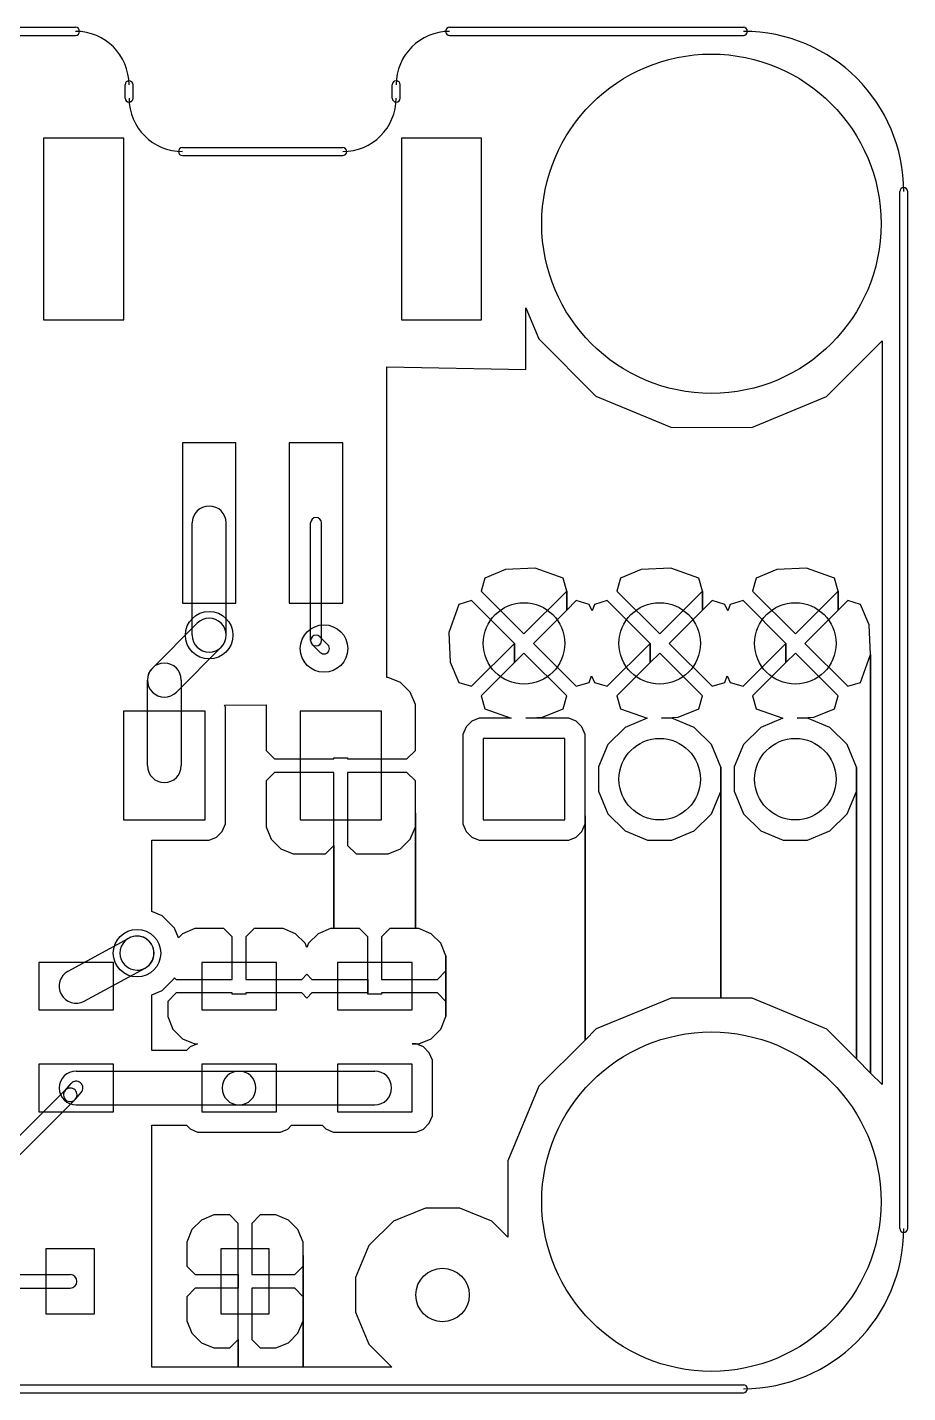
# Model space of a CAD drawing. Header units: millimetres. Extents: x 50 to 240, y -107 to -8.
# Drawn here: x 82.83 to 99.31, y -33.65 to -8.1 of the extents above; entities that cross this region are included whole.
import ezdxf

# ---------------------------------------------------------------- set-up
doc = ezdxf.new("R2010")
doc.units = ezdxf.units.MM
doc.layers.get('0').update_dxf_attribs({"lineweight": 25, "true_color": 0xffffff})
doc.layers.add('BLACK', color=27, linetype='Continuous', true_color=0x333333)

# ---------------------------------------------------------------- blocks, each defined once
blk = doc.blocks.new('PWR-BLK-02-F_Cu')
at = {"layer": 'BLACK'}
for p, q in [((98, -69.925), (128.5, -69.925)), ((135.5, -69.925), (141, -69.925)), ((98, -70.075), (128.5, -70.075)), ((135.5, -70.075), (141, -70.075)), ((129.425, -71.25), (129.425, -71)), ((129.575, -71.25), (129.575, -71)), ((134.425, -71.25), (134.425, -71)), ((134.575, -71.25), (134.575, -71)), ((127.9, -72), (127.9, -75.4)), ((129.4, -72), (127.9, -72)), ((129.4, -75.4), (129.4, -72)), ((134.6, -72), (134.6, -75.4)), ((136.1, -72), (134.6, -72)), ((136.1, -75.4), (136.1, -72)), ((130.5, -72.175), (133.5, -72.175)), ((130.5, -72.325), (133.5, -72.325)), ((143.925, -92.4), (143.925, -73)), ((144.075, -92.4), (144.075, -73)), ((136.927, -76.3295), (136.927, -75.1717)), ((136.927, -75.1717), (137.168, -75.7554)), ((136.927, -76.3295), (136.927, -75.1717)), ((136.927, -75.1717), (137.168, -75.7554)), ((127.9, -75.4), (129.4, -75.4)), ((134.6, -75.4), (136.1, -75.4)), ((137.168, -75.7554), (138.239, -76.8281)), ((137.168, -75.7554), (138.239, -76.8281)), ((142.555, -76.8318), (143.595, -75.7942)), ((142.555, -76.8318), (143.595, -75.7942)), ((143.595, -75.7942), (143.595, -89.7075)), ((143.595, -75.7942), (143.595, -89.7075)), ((134.327, -82.0889), (134.327, -76.2795)), ((134.327, -76.2795), (136.927, -76.3295)), ((134.327, -82.0889), (134.327, -76.2795)), ((134.327, -76.2795), (136.927, -76.3295)), ((138.239, -76.8281), (139.639, -77.4093)), ((138.239, -76.8281), (139.639, -77.4093)), ((141.155, -77.4107), (142.555, -76.8318)), ((141.155, -77.4107), (142.555, -76.8318)), ((139.639, -77.4093), (141.155, -77.4107)), ((139.639, -77.4093), (141.155, -77.4107)), ((130.5, -77.7), (130.5, -80.7)), ((131.5, -77.7), (130.5, -77.7)), ((131.5, -80.7), (131.5, -77.7)), ((132.5, -77.7), (132.5, -80.7)), ((133.5, -77.7), (132.5, -77.7)), ((133.5, -80.7), (133.5, -77.7)), ((130.683, -81.3), (130.683, -79.2)), ((131.318, -81.3), (131.318, -79.2)), ((132.898, -81.4), (132.898, -79.2)), ((133.102, -81.4), (133.102, -79.2)), ((136.545, -80.0726), (136.161, -80.2316)), ((136.545, -80.0726), (136.161, -80.2316)), ((137.1, -80.0449), (136.545, -80.0726)), ((137.1, -80.0449), (136.545, -80.0726)), ((137.623, -80.2316), (137.1, -80.0449)), ((137.623, -80.2316), (137.1, -80.0449)), ((139.085, -80.0726), (138.701, -80.2316)), ((139.085, -80.0726), (138.701, -80.2316)), ((139.64, -80.0449), (139.085, -80.0726)), ((139.64, -80.0449), (139.085, -80.0726)), ((140.163, -80.2316), (139.64, -80.0449)), ((140.163, -80.2316), (139.64, -80.0449)), ((141.625, -80.0726), (141.241, -80.2316)), ((141.625, -80.0726), (141.241, -80.2316)), ((142.18, -80.0449), (141.625, -80.0726)), ((142.18, -80.0449), (141.625, -80.0726)), ((142.703, -80.2316), (142.18, -80.0449)), ((142.703, -80.2316), (142.18, -80.0449)), ((136.161, -80.2316), (136.091, -80.4738)), ((136.161, -80.2316), (136.091, -80.4738)), ((136.091, -80.4738), (136.892, -81.2744)), ((136.091, -80.4738), (136.892, -81.2744)), ((136.892, -81.2744), (137.693, -80.4738)), ((136.892, -81.2744), (137.693, -80.4738)), ((137.693, -80.4738), (137.623, -80.2316)), ((137.693, -80.4738), (137.623, -80.2316)), ((137.693, -80.833), (137.693, -80.4738)), ((137.693, -80.4738), (137.693, -80.833)), ((137.693, -80.833), (137.693, -80.4738)), ((137.693, -80.4738), (137.693, -80.833)), ((138.701, -80.2316), (138.631, -80.4738)), ((138.701, -80.2316), (138.631, -80.4738)), ((138.631, -80.4738), (139.432, -81.2744)), ((138.631, -80.4738), (139.432, -81.2744)), ((139.432, -81.2744), (140.233, -80.4738)), ((139.432, -81.2744), (140.233, -80.4738)), ((140.233, -80.4738), (140.163, -80.2316)), ((140.233, -80.4738), (140.163, -80.2316)), ((140.233, -80.833), (140.233, -80.4738)), ((140.233, -80.4738), (140.233, -80.833)), ((140.233, -80.833), (140.233, -80.4738)), ((140.233, -80.4738), (140.233, -80.833)), ((141.241, -80.2316), (141.171, -80.4738)), ((141.241, -80.2316), (141.171, -80.4738)), ((141.171, -80.4738), (141.972, -81.2744)), ((141.171, -80.4738), (141.972, -81.2744)), ((141.972, -81.2744), (142.773, -80.4738)), ((141.972, -81.2744), (142.773, -80.4738)), ((142.773, -80.4738), (142.703, -80.2316)), ((142.773, -80.4738), (142.703, -80.2316)), ((142.773, -80.833), (142.773, -80.4738)), ((142.773, -80.4738), (142.773, -80.833)), ((142.773, -80.833), (142.773, -80.4738)), ((142.773, -80.4738), (142.773, -80.833)), ((130.5, -80.7), (131.5, -80.7)), ((132.5, -80.7), (133.5, -80.7)), ((135.67, -80.7229), (135.483, -81.2463)), ((135.67, -80.7229), (135.483, -81.2463)), ((135.912, -80.6534), (135.67, -80.7229)), ((135.912, -80.6534), (135.67, -80.7229)), ((136.712, -81.454), (135.912, -80.6534)), ((136.712, -81.454), (135.912, -80.6534)), ((137.872, -80.6534), (137.693, -80.833)), ((137.872, -80.6534), (137.693, -80.833)), ((138.114, -80.7229), (137.872, -80.6534)), ((138.114, -80.7229), (137.872, -80.6534)), ((138.166, -80.8463), (138.114, -80.7229)), ((138.166, -80.8463), (138.114, -80.7229)), ((138.21, -80.7229), (138.166, -80.8463)), ((138.21, -80.7229), (138.166, -80.8463)), ((138.452, -80.6534), (138.21, -80.7229)), ((138.452, -80.6534), (138.21, -80.7229)), ((139.252, -81.454), (138.452, -80.6534)), ((139.252, -81.454), (138.452, -80.6534)), ((140.412, -80.6534), (140.233, -80.833)), ((140.412, -80.6534), (140.233, -80.833)), ((140.654, -80.7229), (140.412, -80.6534)), ((140.654, -80.7229), (140.412, -80.6534)), ((140.706, -80.8463), (140.654, -80.7229)), ((140.706, -80.8463), (140.654, -80.7229)), ((140.75, -80.7229), (140.706, -80.8463)), ((140.75, -80.7229), (140.706, -80.8463)), ((140.992, -80.6534), (140.75, -80.7229)), ((140.992, -80.6534), (140.75, -80.7229)), ((141.792, -81.454), (140.992, -80.6534)), ((141.792, -81.454), (140.992, -80.6534)), ((142.952, -80.6534), (142.773, -80.833)), ((142.952, -80.6534), (142.773, -80.833)), ((143.194, -80.7229), (142.952, -80.6534)), ((143.194, -80.7229), (142.952, -80.6534)), ((143.353, -81.1066), (143.194, -80.7229)), ((143.353, -81.1066), (143.194, -80.7229)), ((137.693, -80.833), (137.072, -81.454)), ((137.693, -80.833), (137.072, -81.454)), ((140.233, -80.833), (139.612, -81.454)), ((140.233, -80.833), (139.612, -81.454)), ((142.773, -80.833), (142.152, -81.454)), ((142.773, -80.833), (142.152, -81.454)), ((129.936, -81.9145), (130.775, -81.0755)), ((135.483, -81.2463), (135.511, -81.8014)), ((135.483, -81.2463), (135.511, -81.8014)), ((143.381, -81.6617), (143.353, -81.1066)), ((143.381, -81.6617), (143.353, -81.1066)), ((133.078, -81.6218), (132.928, -81.4718)), ((133.222, -81.4782), (133.072, -81.3282)), ((135.912, -82.2546), (136.712, -81.454)), ((135.912, -82.2546), (136.712, -81.454)), ((136.712, -81.8132), (136.712, -81.454)), ((136.712, -81.454), (136.712, -81.8132)), ((136.712, -81.8132), (136.712, -81.454)), ((136.712, -81.454), (136.712, -81.8132)), ((137.072, -81.454), (137.872, -82.2546)), ((137.072, -81.454), (137.872, -82.2546)), ((138.452, -82.2546), (139.252, -81.454)), ((138.452, -82.2546), (139.252, -81.454)), ((139.252, -81.8132), (139.252, -81.454)), ((139.252, -81.454), (139.252, -81.8132)), ((139.252, -81.8132), (139.252, -81.454)), ((139.252, -81.454), (139.252, -81.8132)), ((139.612, -81.454), (140.412, -82.2546)), ((139.612, -81.454), (140.412, -82.2546)), ((140.992, -82.2546), (141.792, -81.454)), ((140.992, -82.2546), (141.792, -81.454)), ((141.792, -81.8132), (141.792, -81.454)), ((141.792, -81.454), (141.792, -81.8132)), ((141.792, -81.8132), (141.792, -81.454)), ((141.792, -81.454), (141.792, -81.8132)), ((142.152, -81.454), (142.952, -82.2546)), ((142.152, -81.454), (142.952, -82.2546)), ((130.386, -82.3635), (131.225, -81.5245)), ((136.892, -81.6336), (136.712, -81.8132)), ((136.892, -81.6336), (136.712, -81.8132)), ((137.693, -82.4342), (136.892, -81.6336)), ((137.693, -82.4342), (136.892, -81.6336)), ((139.432, -81.6336), (139.252, -81.8132)), ((139.432, -81.6336), (139.252, -81.8132)), ((140.233, -82.4342), (139.432, -81.6336)), ((140.233, -82.4342), (139.432, -81.6336)), ((141.972, -81.6336), (141.792, -81.8132)), ((141.972, -81.6336), (141.792, -81.8132)), ((142.773, -82.4342), (141.972, -81.6336)), ((142.773, -82.4342), (141.972, -81.6336)), ((143.194, -82.1851), (143.381, -81.6617)), ((143.194, -82.1851), (143.381, -81.6617)), ((143.381, -89.4935), (143.381, -81.6617)), ((143.381, -81.6617), (143.381, -89.4935)), ((143.381, -89.4935), (143.381, -81.6617)), ((143.381, -81.6617), (143.381, -89.4935)), ((135.511, -81.8014), (135.67, -82.1851)), ((135.511, -81.8014), (135.67, -82.1851)), ((136.712, -81.8132), (136.091, -82.4342)), ((136.712, -81.8132), (136.091, -82.4342)), ((139.252, -81.8132), (138.631, -82.4342)), ((139.252, -81.8132), (138.631, -82.4342)), ((141.792, -81.8132), (141.171, -82.4342)), ((141.792, -81.8132), (141.171, -82.4342)), ((129.844, -83.74), (129.844, -82.139)), ((130.479, -83.74), (130.479, -82.139)), ((134.351, -82.0889), (134.327, -82.0889)), ((134.351, -82.0889), (134.327, -82.0889)), ((134.584, -82.1854), (134.351, -82.0889)), ((134.584, -82.1854), (134.351, -82.0889)), ((134.763, -82.3638), (134.584, -82.1854)), ((134.763, -82.3638), (134.584, -82.1854)), ((135.67, -82.1851), (135.912, -82.2546)), ((135.67, -82.1851), (135.912, -82.2546)), ((137.872, -82.2546), (138.114, -82.1851)), ((137.872, -82.2546), (138.114, -82.1851)), ((138.114, -82.1851), (138.158, -82.0617)), ((138.114, -82.1851), (138.158, -82.0617)), ((138.158, -82.0617), (138.21, -82.1851)), ((138.158, -82.0617), (138.21, -82.1851)), ((138.21, -82.1851), (138.452, -82.2546)), ((138.21, -82.1851), (138.452, -82.2546)), ((140.412, -82.2546), (140.654, -82.1851)), ((140.412, -82.2546), (140.654, -82.1851)), ((140.654, -82.1851), (140.698, -82.0617)), ((140.654, -82.1851), (140.698, -82.0617)), ((140.698, -82.0617), (140.75, -82.1851)), ((140.698, -82.0617), (140.75, -82.1851)), ((140.75, -82.1851), (140.992, -82.2546)), ((140.75, -82.1851), (140.992, -82.2546)), ((142.952, -82.2546), (143.194, -82.1851)), ((142.952, -82.2546), (143.194, -82.1851)), ((134.86, -82.5971), (134.763, -82.3638)), ((134.86, -82.5971), (134.763, -82.3638)), ((136.091, -82.4342), (136.161, -82.6764)), ((136.091, -82.4342), (136.161, -82.6764)), ((137.623, -82.6764), (137.693, -82.4342)), ((137.623, -82.6764), (137.693, -82.4342)), ((138.631, -82.4342), (138.701, -82.6764)), ((138.631, -82.4342), (138.701, -82.6764)), ((140.163, -82.6764), (140.233, -82.4342)), ((140.163, -82.6764), (140.233, -82.4342)), ((141.171, -82.4342), (141.241, -82.6764)), ((141.171, -82.4342), (141.241, -82.6764)), ((142.703, -82.6764), (142.773, -82.4342)), ((142.703, -82.6764), (142.773, -82.4342)), ((130.923, -82.724), (129.399, -82.724)), ((129.399, -82.724), (129.399, -84.756)), ((130.923, -84.756), (130.923, -82.724)), ((131.288, -82.6101), (132.066, -82.6013)), ((131.288, -82.6101), (132.066, -82.6013)), ((131.304, -82.6485), (131.288, -82.6101)), ((131.304, -82.6485), (131.288, -82.6101)), ((131.304, -84.6805), (131.304, -82.6485)), ((131.304, -84.6805), (131.304, -82.6485)), ((132.066, -82.6013), (132.066, -82.8498)), ((132.066, -82.6013), (132.066, -82.8498)), ((134.225, -82.724), (132.701, -82.724)), ((132.701, -82.724), (132.701, -84.756)), ((134.225, -84.756), (134.225, -82.724)), ((134.86, -82.8498), (134.86, -82.5971)), ((134.86, -82.8498), (134.86, -82.5971)), ((136.161, -82.6764), (136.65, -82.8509)), ((136.161, -82.6764), (136.65, -82.8509)), ((137.239, -82.8354), (137.623, -82.6764)), ((137.239, -82.8354), (137.623, -82.6764)), ((138.701, -82.6764), (139.198, -82.8539)), ((138.701, -82.6764), (139.198, -82.8539)), ((139.779, -82.8354), (140.163, -82.6764)), ((139.779, -82.8354), (140.163, -82.6764)), ((141.241, -82.6764), (141.738, -82.8539)), ((141.241, -82.6764), (141.738, -82.8539)), ((142.319, -82.8354), (142.703, -82.6764)), ((142.319, -82.8354), (142.703, -82.6764)), ((132.066, -82.8498), (132.066, -83.4543)), ((132.066, -82.8498), (132.066, -83.4543)), ((134.86, -83.4543), (134.86, -82.8498)), ((134.86, -83.4543), (134.86, -82.8498)), ((135.807, -83.0159), (135.749, -83.1559)), ((135.807, -83.0159), (135.749, -83.1559)), ((135.914, -82.9088), (135.807, -83.0159)), ((135.914, -82.9088), (135.807, -83.0159)), ((136.055, -82.8509), (135.914, -82.9088)), ((136.055, -82.8509), (135.914, -82.9088)), ((136.65, -82.8509), (136.055, -82.8509)), ((136.65, -82.8509), (136.055, -82.8509)), ((136.928, -82.8509), (137.239, -82.8354)), ((136.928, -82.8509), (137.239, -82.8354)), ((137.579, -82.8509), (136.928, -82.8509)), ((137.579, -82.8509), (136.928, -82.8509)), ((137.73, -82.8511), (137.579, -82.8509)), ((137.73, -82.8511), (137.579, -82.8509)), ((137.87, -82.9092), (137.73, -82.8511)), ((137.87, -82.9092), (137.73, -82.8511)), ((137.977, -83.0165), (137.87, -82.9092)), ((137.977, -83.0165), (137.87, -82.9092)), ((138.035, -83.1565), (137.977, -83.0165)), ((138.035, -83.1565), (137.977, -83.0165)), ((138.785, -83.0244), (138.464, -83.3457)), ((138.785, -83.0244), (138.464, -83.3457)), ((139.198, -82.8539), (138.785, -83.0244)), ((139.198, -82.8539), (138.785, -83.0244)), ((139.466, -82.851), (139.779, -82.8354)), ((139.466, -82.851), (139.779, -82.8354)), ((139.66, -82.8512), (139.466, -82.851)), ((139.66, -82.8512), (139.466, -82.851)), ((140.08, -83.0256), (139.66, -82.8512)), ((140.08, -83.0256), (139.66, -82.8512)), ((140.402, -83.3474), (140.08, -83.0256)), ((140.402, -83.3474), (140.08, -83.0256)), ((141.325, -83.0244), (141.004, -83.3457)), ((141.325, -83.0244), (141.004, -83.3457)), ((141.738, -82.8539), (141.325, -83.0244)), ((141.738, -82.8539), (141.325, -83.0244)), ((142.006, -82.851), (142.319, -82.8354)), ((142.006, -82.851), (142.319, -82.8354)), ((142.2, -82.8512), (142.006, -82.851)), ((142.2, -82.8512), (142.006, -82.851)), ((142.62, -83.0256), (142.2, -82.8512)), ((142.62, -83.0256), (142.2, -82.8512)), ((142.942, -83.3474), (142.62, -83.0256)), ((142.942, -83.3474), (142.62, -83.0256)), ((135.749, -83.1559), (135.749, -83.3075)), ((135.749, -83.1559), (135.749, -83.3075)), ((136.13, -83.232), (136.13, -84.756)), ((137.654, -83.232), (136.13, -83.232)), ((137.654, -84.756), (137.654, -83.232)), ((138.035, -84.6805), (138.035, -83.1565)), ((138.035, -84.6805), (138.035, -83.1565)), ((132.066, -83.4543), (132.225, -83.613)), ((132.066, -83.4543), (132.225, -83.613)), ((134.701, -83.613), (134.86, -83.4543)), ((134.701, -83.613), (134.86, -83.4543)), ((135.749, -83.3075), (135.749, -84.8315)), ((135.749, -83.3075), (135.749, -84.8315)), ((138.464, -83.3457), (138.289, -83.7656)), ((138.464, -83.3457), (138.289, -83.7656)), ((140.575, -83.7676), (140.402, -83.3474)), ((140.575, -83.7676), (140.402, -83.3474)), ((141.004, -83.3457), (140.829, -83.7656)), ((141.004, -83.3457), (140.829, -83.7656)), ((143.115, -83.7676), (142.942, -83.3474)), ((143.115, -83.7676), (142.942, -83.3474)), ((132.225, -83.613), (133.336, -83.613)), ((132.225, -83.613), (133.336, -83.613)), ((133.336, -83.613), (133.336, -83.593)), ((133.336, -83.593), (133.59, -83.593)), ((133.336, -83.613), (133.336, -83.593)), ((133.336, -83.593), (133.59, -83.593)), ((133.59, -83.593), (133.59, -83.613)), ((133.59, -83.593), (133.59, -83.613)), ((133.59, -83.613), (134.701, -83.613)), ((133.59, -83.613), (134.701, -83.613)), ((138.289, -83.7656), (138.289, -84.2204)), ((138.289, -83.7656), (138.289, -84.2204)), ((140.575, -88.0902), (140.575, -83.7676)), ((140.575, -84.2224), (140.575, -83.7676)), ((140.575, -83.7676), (140.575, -88.0902)), ((140.575, -88.0902), (140.575, -83.7676)), ((140.575, -84.2224), (140.575, -83.7676)), ((140.575, -83.7676), (140.575, -88.0902)), ((140.829, -83.7656), (140.829, -84.2204)), ((140.829, -83.7656), (140.829, -84.2204)), ((143.115, -89.2271), (143.115, -83.7676)), ((143.115, -84.2224), (143.115, -83.7676)), ((143.115, -83.7676), (143.115, -89.2271)), ((143.115, -89.2271), (143.115, -83.7676)), ((143.115, -84.2224), (143.115, -83.7676)), ((143.115, -83.7676), (143.115, -89.2271)), ((132.225, -83.867), (132.066, -84.0258)), ((132.225, -83.867), (132.066, -84.0258)), ((132.066, -84.0258), (132.066, -84.6302)), ((132.066, -84.0258), (132.066, -84.6302)), ((133.336, -83.867), (132.225, -83.867)), ((133.336, -83.867), (132.225, -83.867)), ((133.336, -85.2323), (133.336, -83.867)), ((133.336, -85.2323), (133.336, -83.867)), ((134.701, -83.867), (133.59, -83.867)), ((133.59, -83.867), (133.59, -85.2323)), ((134.701, -83.867), (133.59, -83.867)), ((133.59, -83.867), (133.59, -85.2323)), ((134.86, -84.0258), (134.701, -83.867)), ((134.86, -84.0258), (134.701, -83.867)), ((134.86, -84.6302), (134.86, -84.0258)), ((134.86, -84.6302), (134.86, -84.0258)), ((138.289, -84.2204), (138.462, -84.6406)), ((138.289, -84.2204), (138.462, -84.6406)), ((140.4, -84.6423), (140.575, -84.2224)), ((140.4, -84.6423), (140.575, -84.2224)), ((140.829, -84.2204), (141.002, -84.6406)), ((140.829, -84.2204), (141.002, -84.6406)), ((142.94, -84.6423), (143.115, -84.2224)), ((142.94, -84.6423), (143.115, -84.2224)), ((129.399, -84.756), (130.923, -84.756)), ((131.304, -84.8321), (131.304, -84.6805)), ((131.304, -84.8321), (131.304, -84.6805)), ((132.066, -84.6302), (132.066, -84.8829)), ((132.066, -84.6302), (132.066, -84.8829)), ((132.701, -84.756), (134.225, -84.756)), ((134.86, -86.7881), (134.86, -84.6302)), ((134.86, -84.8829), (134.86, -84.6302)), ((134.86, -84.6302), (134.86, -86.7881)), ((134.86, -86.7881), (134.86, -84.6302)), ((134.86, -84.8829), (134.86, -84.6302)), ((134.86, -84.6302), (134.86, -86.7881)), ((136.13, -84.756), (137.654, -84.756)), ((138.035, -88.8774), (138.035, -84.6805)), ((138.035, -84.8321), (138.035, -84.6805)), ((138.035, -84.6805), (138.035, -88.8774)), ((138.035, -88.8774), (138.035, -84.6805)), ((138.035, -84.8321), (138.035, -84.6805)), ((138.035, -84.6805), (138.035, -88.8774)), ((138.462, -84.6406), (138.784, -84.9624)), ((138.462, -84.6406), (138.784, -84.9624)), ((140.079, -84.9636), (140.4, -84.6423)), ((140.079, -84.9636), (140.4, -84.6423)), ((141.002, -84.6406), (141.324, -84.9624)), ((141.002, -84.6406), (141.324, -84.9624)), ((142.619, -84.9636), (142.94, -84.6423)), ((142.619, -84.9636), (142.94, -84.6423)), ((130.998, -85.1371), (131.139, -85.0792)), ((130.998, -85.1371), (131.139, -85.0792)), ((131.139, -85.0792), (131.246, -84.9721)), ((131.139, -85.0792), (131.246, -84.9721)), ((131.246, -84.9721), (131.304, -84.8321)), ((131.246, -84.9721), (131.304, -84.8321)), ((132.066, -84.8829), (132.163, -85.1162)), ((132.066, -84.8829), (132.163, -85.1162)), ((134.763, -85.1162), (134.86, -84.8829)), ((134.763, -85.1162), (134.86, -84.8829)), ((135.749, -84.8315), (135.807, -84.9715)), ((135.749, -84.8315), (135.807, -84.9715)), ((135.807, -84.9715), (135.914, -85.0788)), ((135.807, -84.9715), (135.914, -85.0788)), ((135.914, -85.0788), (136.054, -85.1369)), ((135.914, -85.0788), (136.054, -85.1369)), ((137.729, -85.1371), (137.87, -85.0792)), ((137.729, -85.1371), (137.87, -85.0792)), ((137.87, -85.0792), (137.977, -84.9721)), ((137.87, -85.0792), (137.977, -84.9721)), ((137.977, -84.9721), (138.035, -84.8321)), ((137.977, -84.9721), (138.035, -84.8321)), ((138.784, -84.9624), (139.204, -85.1368)), ((138.784, -84.9624), (139.204, -85.1368)), ((139.658, -85.1372), (140.079, -84.9636)), ((139.658, -85.1372), (140.079, -84.9636)), ((141.324, -84.9624), (141.744, -85.1368)), ((141.324, -84.9624), (141.744, -85.1368)), ((142.198, -85.1372), (142.619, -84.9636)), ((142.198, -85.1372), (142.619, -84.9636)), ((129.927, -86.4712), (129.927, -85.1371)), ((129.927, -85.1371), (130.998, -85.1371)), ((129.927, -86.4712), (129.927, -85.1371)), ((129.927, -85.1371), (130.998, -85.1371)), ((132.163, -85.1162), (132.342, -85.2946)), ((132.163, -85.1162), (132.342, -85.2946)), ((132.342, -85.2946), (132.575, -85.3911)), ((132.342, -85.2946), (132.575, -85.3911)), ((133.177, -85.391), (133.336, -85.2323)), ((133.177, -85.391), (133.336, -85.2323)), ((133.336, -86.7881), (133.336, -85.2323)), ((133.336, -85.2323), (133.336, -86.7881)), ((133.336, -86.7881), (133.336, -85.2323)), ((133.336, -85.2323), (133.336, -86.7881)), ((133.59, -85.2323), (133.749, -85.391)), ((133.59, -85.2323), (133.749, -85.391)), ((134.351, -85.3911), (134.584, -85.2946)), ((134.351, -85.3911), (134.584, -85.2946)), ((134.584, -85.2946), (134.763, -85.1162)), ((134.584, -85.2946), (134.763, -85.1162)), ((136.054, -85.1369), (136.205, -85.1371)), ((136.054, -85.1369), (136.205, -85.1371)), ((136.205, -85.1371), (137.729, -85.1371)), ((136.205, -85.1371), (137.729, -85.1371)), ((139.204, -85.1368), (139.658, -85.1372)), ((139.204, -85.1368), (139.658, -85.1372)), ((141.744, -85.1368), (142.198, -85.1372)), ((141.744, -85.1368), (142.198, -85.1372)), ((132.575, -85.3911), (133.177, -85.391)), ((132.575, -85.3911), (133.177, -85.391)), ((133.749, -85.391), (134.351, -85.3911)), ((133.749, -85.391), (134.351, -85.3911)), ((130.118, -86.5506), (129.927, -86.4712)), ((130.118, -86.5506), (129.927, -86.4712)), ((130.35, -86.783), (130.118, -86.5506)), ((130.35, -86.783), (130.118, -86.5506)), ((130.424, -86.9608), (130.35, -86.783)), ((130.424, -86.9608), (130.35, -86.783)), ((130.733, -86.7881), (130.499, -86.885)), ((130.733, -86.7881), (130.499, -86.885)), ((130.985, -86.7879), (130.733, -86.7881)), ((130.985, -86.7879), (130.733, -86.7881)), ((131.272, -86.788), (130.985, -86.7879)), ((131.272, -86.788), (130.985, -86.7879)), ((131.431, -86.9468), (131.272, -86.788)), ((131.431, -86.9468), (131.272, -86.788)), ((131.844, -86.788), (131.685, -86.9468)), ((131.844, -86.788), (131.685, -86.9468)), ((132.131, -86.7879), (131.844, -86.788)), ((132.131, -86.7879), (131.844, -86.788)), ((132.383, -86.7881), (132.131, -86.7879)), ((132.383, -86.7881), (132.131, -86.7879)), ((132.617, -86.885), (132.383, -86.7881)), ((132.617, -86.885), (132.383, -86.7881)), ((133.273, -86.7881), (133.039, -86.885)), ((133.273, -86.7881), (133.039, -86.885)), ((133.336, -86.7881), (133.273, -86.7881)), ((133.336, -86.7881), (133.273, -86.7881)), ((133.525, -86.7879), (133.336, -86.7881)), ((133.525, -86.7879), (133.336, -86.7881)), ((133.812, -86.788), (133.525, -86.7879)), ((133.812, -86.788), (133.525, -86.7879)), ((133.971, -86.9468), (133.812, -86.788)), ((133.971, -86.9468), (133.812, -86.788)), ((134.384, -86.788), (134.225, -86.9468)), ((134.384, -86.788), (134.225, -86.9468)), ((134.671, -86.7879), (134.384, -86.788)), ((134.671, -86.7879), (134.384, -86.788)), ((134.86, -86.7881), (134.671, -86.7879)), ((134.86, -86.7881), (134.671, -86.7879)), ((134.923, -86.7881), (134.86, -86.7881)), ((134.923, -86.7881), (134.86, -86.7881)), ((135.157, -86.885), (134.923, -86.7881)), ((135.157, -86.885), (134.923, -86.7881)), ((128.358, -87.5876), (129.497, -86.9694)), ((129.872, -87.023), (129.875, -87.0255)), ((130.499, -86.885), (130.424, -86.9608)), ((130.499, -86.885), (130.424, -86.9608)), ((131.431, -87.7405), (131.431, -86.9468)), ((131.431, -87.7405), (131.431, -86.9468)), ((131.685, -86.9468), (131.685, -87.7405)), ((131.685, -86.9468), (131.685, -87.7405)), ((132.795, -87.0638), (132.617, -86.885)), ((132.795, -87.0638), (132.617, -86.885)), ((132.828, -87.1433), (132.795, -87.0638)), ((132.828, -87.1433), (132.795, -87.0638)), ((132.861, -87.0638), (132.828, -87.1433)), ((132.861, -87.0638), (132.828, -87.1433)), ((133.039, -86.885), (132.861, -87.0638)), ((133.039, -86.885), (132.861, -87.0638)), ((133.971, -87.7405), (133.971, -86.9468)), ((133.971, -87.7405), (133.971, -86.9468)), ((134.225, -86.9468), (134.225, -87.7405)), ((134.225, -86.9468), (134.225, -87.7405)), ((135.335, -87.0638), (135.157, -86.885)), ((135.335, -87.0638), (135.157, -86.885)), ((135.432, -87.2972), (135.335, -87.0638)), ((135.432, -87.2972), (135.335, -87.0638)), ((135.432, -88.4378), (135.432, -87.2972)), ((135.432, -87.5818), (135.432, -87.2972)), ((135.432, -87.2972), (135.432, -88.4378)), ((135.432, -88.4378), (135.432, -87.2972)), ((135.432, -87.5818), (135.432, -87.2972)), ((135.432, -87.2972), (135.432, -88.4378)), ((129.209, -87.423), (127.812, -87.423)), ((127.812, -87.423), (127.812, -88.312)), ((128.661, -88.1456), (129.799, -87.5274)), ((129.209, -88.312), (129.209, -87.423)), ((129.423, -87.472), (129.425, -87.4745)), ((132.257, -87.423), (130.86, -87.423)), ((130.86, -87.423), (130.86, -88.312)), ((132.257, -88.312), (132.257, -87.423)), ((134.797, -87.423), (133.4, -87.423)), ((133.4, -87.423), (133.4, -88.312)), ((134.797, -88.312), (134.797, -87.423)), ((135.273, -87.7405), (135.432, -87.5818)), ((135.273, -87.7405), (135.432, -87.5818)), ((130.117, -87.9502), (130.349, -87.7182)), ((130.117, -87.9502), (130.349, -87.7182)), ((130.349, -87.7182), (130.353, -87.7101)), ((130.349, -87.7182), (130.353, -87.7101)), ((130.353, -87.7101), (130.383, -87.7405)), ((130.353, -87.7101), (130.383, -87.7405)), ((130.383, -87.7405), (131.431, -87.7405)), ((130.383, -87.7405), (131.431, -87.7405)), ((131.685, -87.7405), (132.733, -87.7405)), ((131.685, -87.7405), (132.733, -87.7405)), ((132.733, -87.7405), (132.828, -87.6453)), ((132.733, -87.7405), (132.828, -87.6453)), ((132.828, -87.6453), (132.923, -87.7405)), ((132.828, -87.6453), (132.923, -87.7405)), ((132.923, -87.7405), (133.971, -87.7405)), ((132.923, -87.7405), (133.971, -87.7405)), ((133.971, -87.9945), (133.971, -87.7405)), ((133.971, -87.7405), (133.971, -87.9945)), ((133.971, -87.9945), (133.971, -87.7405)), ((133.971, -87.7405), (133.971, -87.9945)), ((134.225, -87.7405), (135.273, -87.7405)), ((134.225, -87.7405), (135.273, -87.7405)), ((129.927, -88.0287), (130.117, -87.9502)), ((129.927, -88.0287), (130.117, -87.9502)), ((129.927, -89.074), (129.927, -88.0287)), ((129.927, -89.074), (129.927, -88.0287)), ((130.383, -87.9945), (130.225, -88.1533)), ((130.383, -87.9945), (130.225, -88.1533)), ((131.431, -87.9945), (130.383, -87.9945)), ((131.431, -87.9945), (130.383, -87.9945)), ((131.431, -88.0145), (131.431, -87.9945)), ((131.431, -88.0145), (131.431, -87.9945)), ((131.685, -88.0145), (131.431, -88.0145)), ((131.685, -88.0145), (131.431, -88.0145)), ((132.733, -87.9945), (131.685, -87.9945)), ((131.685, -87.9945), (131.685, -88.0145)), ((132.733, -87.9945), (131.685, -87.9945)), ((131.685, -87.9945), (131.685, -88.0145)), ((132.828, -88.0898), (132.733, -87.9945)), ((132.828, -88.0898), (132.733, -87.9945)), ((132.923, -87.9945), (132.828, -88.0898)), ((132.923, -87.9945), (132.828, -88.0898)), ((133.971, -87.9945), (132.923, -87.9945)), ((133.971, -87.9945), (132.923, -87.9945)), ((133.971, -88.0145), (133.971, -87.9945)), ((133.971, -88.0145), (133.971, -87.9945)), ((134.225, -88.0145), (133.971, -88.0145)), ((134.225, -88.0145), (133.971, -88.0145)), ((135.273, -87.9945), (134.225, -87.9945)), ((134.225, -87.9945), (134.225, -88.0145)), ((135.273, -87.9945), (134.225, -87.9945)), ((134.225, -87.9945), (134.225, -88.0145)), ((135.432, -88.1533), (135.273, -87.9945)), ((135.432, -88.1533), (135.273, -87.9945)), ((139.645, -88.0893), (138.245, -88.6682)), ((139.645, -88.0893), (138.245, -88.6682)), ((140.575, -88.0902), (139.645, -88.0893)), ((140.575, -88.0902), (139.645, -88.0893)), ((141.161, -88.0907), (140.575, -88.0902)), ((141.161, -88.0907), (140.575, -88.0902)), ((142.561, -88.6719), (141.161, -88.0907)), ((142.561, -88.6719), (141.161, -88.0907)), ((127.812, -88.312), (129.209, -88.312)), ((130.225, -88.1533), (130.224, -88.4378)), ((130.225, -88.1533), (130.224, -88.4378)), ((130.86, -88.312), (132.257, -88.312)), ((133.4, -88.312), (134.797, -88.312)), ((135.432, -88.4378), (135.432, -88.1533)), ((135.432, -88.4378), (135.432, -88.1533)), ((130.224, -88.4378), (130.321, -88.6712)), ((130.224, -88.4378), (130.321, -88.6712)), ((135.335, -88.6712), (135.432, -88.4378)), ((135.335, -88.6712), (135.432, -88.4378)), ((130.321, -88.6712), (130.499, -88.85)), ((130.321, -88.6712), (130.499, -88.85)), ((130.499, -88.85), (130.733, -88.9469)), ((130.499, -88.85), (130.733, -88.9469)), ((134.923, -88.9469), (135.157, -88.85)), ((134.923, -88.9469), (135.157, -88.85)), ((135.157, -88.85), (135.335, -88.6712)), ((135.157, -88.85), (135.335, -88.6712)), ((138.035, -88.8774), (137.172, -89.739)), ((138.035, -88.8774), (137.172, -89.739)), ((138.245, -88.6682), (138.035, -88.8774)), ((138.245, -88.6682), (138.035, -88.8774)), ((143.115, -89.2271), (142.561, -88.6719)), ((143.115, -89.2271), (142.561, -88.6719)), ((130.575, -89.074), (129.927, -89.074)), ((130.575, -89.074), (129.927, -89.074)), ((130.644, -89.0048), (130.575, -89.074)), ((130.644, -89.0048), (130.575, -89.074)), ((130.784, -88.9469), (130.644, -89.0048)), ((130.784, -88.9469), (130.644, -89.0048)), ((130.733, -88.9469), (130.784, -88.9469)), ((130.733, -88.9469), (130.784, -88.9469)), ((130.784, -88.9469), (130.784, -88.9469)), ((130.784, -88.9469), (130.784, -88.9469)), ((134.797, -88.947), (134.923, -88.9469)), ((134.797, -88.947), (134.923, -88.9469)), ((134.873, -88.9471), (134.797, -88.947)), ((134.873, -88.9471), (134.797, -88.947)), ((135.013, -89.0052), (134.873, -88.9471)), ((135.013, -89.0052), (134.873, -88.9471)), ((135.12, -89.1125), (135.013, -89.0052)), ((135.12, -89.1125), (135.013, -89.0052)), ((135.178, -89.2525), (135.12, -89.1125)), ((135.178, -89.2525), (135.12, -89.1125)), ((129.209, -89.328), (127.812, -89.328)), ((127.812, -89.328), (127.812, -90.217)), ((129.209, -90.217), (129.209, -89.328)), ((132.257, -89.328), (130.86, -89.328)), ((130.86, -89.328), (130.86, -90.217)), ((132.257, -90.217), (132.257, -89.328)), ((134.797, -89.328), (133.4, -89.328)), ((133.4, -89.328), (133.4, -90.217)), ((134.797, -90.217), (134.797, -89.328)), ((135.178, -90.1415), (135.178, -89.2525)), ((135.178, -90.1415), (135.178, -89.2525)), ((143.381, -89.4935), (143.115, -89.2271)), ((143.381, -89.4935), (143.115, -89.2271)), ((128.51, -89.455), (131.558, -89.455)), ((131.558, -89.455), (134.098, -89.455)), ((143.595, -89.7075), (143.381, -89.4935)), ((143.595, -89.7075), (143.381, -89.4935)), ((127.163, -90.9577), (128.31, -89.8102)), ((128.304, -89.817), (128.414, -89.6895)), ((128.496, -89.983), (128.606, -89.8555)), ((137.172, -89.739), (136.591, -91.1388)), ((137.172, -89.739), (136.591, -91.1388)), ((127.342, -91.1373), (128.49, -89.9898)), ((128.51, -90.09), (131.558, -90.09)), ((131.558, -90.09), (134.098, -90.09)), ((135.177, -90.2931), (135.178, -90.1415)), ((135.177, -90.2931), (135.178, -90.1415)), ((127.812, -90.217), (129.209, -90.217)), ((130.86, -90.217), (132.257, -90.217)), ((133.4, -90.217), (134.797, -90.217)), ((135.012, -90.5402), (135.119, -90.4331)), ((135.012, -90.5402), (135.119, -90.4331)), ((135.119, -90.4331), (135.177, -90.2931)), ((135.119, -90.4331), (135.177, -90.2931)), ((129.927, -94.9948), (129.927, -90.471)), ((129.927, -90.471), (130.575, -90.471)), ((129.927, -94.9948), (129.927, -90.471)), ((129.927, -90.471), (130.575, -90.471)), ((130.575, -90.471), (130.643, -90.5398)), ((130.575, -90.471), (130.643, -90.5398)), ((130.643, -90.5398), (130.783, -90.5979)), ((130.643, -90.5398), (130.783, -90.5979)), ((130.783, -90.5979), (130.935, -90.5981)), ((130.783, -90.5979), (130.935, -90.5981)), ((130.935, -90.5981), (132.332, -90.5981)), ((130.935, -90.5981), (132.332, -90.5981)), ((132.332, -90.5981), (132.472, -90.5402)), ((132.332, -90.5981), (132.472, -90.5402)), ((132.472, -90.5402), (132.541, -90.471)), ((132.472, -90.5402), (132.541, -90.471)), ((132.541, -90.471), (133.115, -90.471)), ((132.541, -90.471), (133.115, -90.471)), ((133.115, -90.471), (133.183, -90.5398)), ((133.115, -90.471), (133.183, -90.5398)), ((133.183, -90.5398), (133.323, -90.5979)), ((133.183, -90.5398), (133.323, -90.5979)), ((133.323, -90.5979), (133.475, -90.5981)), ((133.323, -90.5979), (133.475, -90.5981)), ((133.475, -90.5981), (134.872, -90.5981)), ((133.475, -90.5981), (134.872, -90.5981)), ((134.872, -90.5981), (135.012, -90.5402)), ((134.872, -90.5981), (135.012, -90.5402)), ((136.591, -91.1388), (136.589, -92.5666)), ((136.591, -91.1388), (136.589, -92.5666)), ((131.089, -92.1473), (130.856, -92.2438)), ((131.089, -92.1473), (130.856, -92.2438)), ((131.384, -92.1474), (131.089, -92.1473)), ((131.384, -92.1474), (131.089, -92.1473)), ((131.543, -92.3062), (131.384, -92.1474)), ((131.543, -92.3062), (131.384, -92.1474)), ((131.956, -92.1474), (131.797, -92.3062)), ((131.956, -92.1474), (131.797, -92.3062)), ((132.25, -92.1473), (131.956, -92.1474)), ((132.25, -92.1473), (131.956, -92.1474)), ((132.484, -92.2438), (132.25, -92.1473)), ((132.484, -92.2438), (132.25, -92.1473)), ((135.046, -92.0187), (134.448, -92.2659)), ((135.046, -92.0187), (134.448, -92.2659)), ((135.693, -92.0193), (135.046, -92.0187)), ((135.693, -92.0193), (135.046, -92.0187)), ((136.291, -92.2675), (135.693, -92.0193)), ((136.291, -92.2675), (135.693, -92.0193)), ((130.677, -92.4222), (130.58, -92.6555)), ((130.677, -92.4222), (130.58, -92.6555)), ((130.856, -92.2438), (130.677, -92.4222)), ((130.856, -92.2438), (130.677, -92.4222)), ((131.543, -93.265), (131.543, -92.3062)), ((131.543, -93.265), (131.543, -92.3062)), ((131.797, -92.3062), (131.797, -93.265)), ((131.797, -92.3062), (131.797, -93.265)), ((132.662, -92.4222), (132.484, -92.2438)), ((132.662, -92.4222), (132.484, -92.2438)), ((132.759, -92.6555), (132.662, -92.4222)), ((132.759, -92.6555), (132.662, -92.4222)), ((134.448, -92.2659), (133.99, -92.7232)), ((134.448, -92.2659), (133.99, -92.7232)), ((136.589, -92.5666), (136.291, -92.2675)), ((136.589, -92.5666), (136.291, -92.2675)), ((130.58, -92.6555), (130.58, -92.9082)), ((130.58, -92.6555), (130.58, -92.9082)), ((132.76, -92.9082), (132.759, -92.6555)), ((132.76, -92.9082), (132.759, -92.6555)), ((133.99, -92.7232), (133.741, -93.321)), ((133.99, -92.7232), (133.741, -93.321)), ((127.944, -92.7824), (127.944, -94.0016)), ((128.853, -92.7824), (127.944, -92.7824)), ((128.853, -94.0016), (128.853, -92.7824)), ((130.58, -92.9082), (130.58, -93.1063)), ((130.58, -92.9082), (130.58, -93.1063)), ((131.215, -92.7824), (131.215, -94.0016)), ((132.124, -92.7824), (131.215, -92.7824)), ((132.124, -94.0016), (132.124, -92.7824)), ((132.759, -93.1063), (132.76, -92.9082)), ((132.759, -93.1063), (132.76, -92.9082)), ((132.76, -93.8758), (132.76, -92.9082)), ((132.76, -92.9082), (132.76, -93.8758)), ((132.76, -93.8758), (132.76, -92.9082)), ((132.76, -92.9082), (132.76, -93.8758)), ((130.58, -93.1063), (130.739, -93.265)), ((130.58, -93.1063), (130.739, -93.265)), ((132.601, -93.265), (132.759, -93.1063)), ((132.601, -93.265), (132.759, -93.1063)), ((126.986, -93.265), (128.398, -93.265)), ((130.739, -93.265), (131.543, -93.265)), ((130.739, -93.265), (131.543, -93.265)), ((131.543, -93.519), (131.543, -93.265)), ((131.543, -93.265), (131.543, -93.519)), ((131.543, -93.519), (131.543, -93.265)), ((131.543, -93.265), (131.543, -93.519)), ((131.797, -93.265), (132.601, -93.265)), ((131.797, -93.265), (132.601, -93.265)), ((133.741, -93.321), (133.741, -93.9682)), ((133.741, -93.321), (133.741, -93.9682)), ((126.986, -93.519), (128.398, -93.519)), ((130.739, -93.519), (130.58, -93.6778)), ((130.739, -93.519), (130.58, -93.6778)), ((130.58, -93.6778), (130.58, -93.8758)), ((130.58, -93.6778), (130.58, -93.8758)), ((131.543, -93.519), (130.739, -93.519)), ((131.543, -93.519), (130.739, -93.519)), ((131.543, -94.4779), (131.543, -93.519)), ((131.543, -94.4779), (131.543, -93.519)), ((132.601, -93.519), (131.797, -93.519)), ((131.797, -93.519), (131.797, -94.4779)), ((132.601, -93.519), (131.797, -93.519)), ((131.797, -93.519), (131.797, -94.4779)), ((132.759, -93.6778), (132.601, -93.519)), ((132.759, -93.6778), (132.601, -93.519)), ((132.76, -93.8758), (132.759, -93.6778)), ((132.76, -93.8758), (132.759, -93.6778)), ((127.944, -94.0016), (128.853, -94.0016)), ((130.58, -93.8758), (130.58, -94.1285)), ((130.58, -93.8758), (130.58, -94.1285)), ((131.215, -94.0016), (132.124, -94.0016)), ((132.759, -94.1285), (132.76, -93.8758)), ((132.759, -94.1285), (132.76, -93.8758)), ((132.76, -94.9948), (132.76, -93.8758)), ((132.76, -93.8758), (132.76, -94.9948)), ((132.76, -94.9948), (132.76, -93.8758)), ((132.76, -93.8758), (132.76, -94.9948)), ((133.741, -93.9682), (133.988, -94.5664)), ((133.741, -93.9682), (133.988, -94.5664)), ((130.58, -94.1285), (130.677, -94.3618)), ((130.58, -94.1285), (130.677, -94.3618)), ((132.662, -94.3618), (132.759, -94.1285)), ((132.662, -94.3618), (132.759, -94.1285)), ((130.677, -94.3618), (130.856, -94.5402)), ((130.677, -94.3618), (130.856, -94.5402)), ((131.384, -94.6366), (131.543, -94.4779)), ((131.384, -94.6366), (131.543, -94.4779)), ((131.543, -94.9948), (131.543, -94.4779)), ((131.543, -94.4779), (131.543, -94.9948)), ((131.543, -94.9948), (131.543, -94.4779)), ((131.543, -94.4779), (131.543, -94.9948)), ((131.797, -94.4779), (131.956, -94.6366)), ((131.797, -94.4779), (131.956, -94.6366)), ((132.484, -94.5402), (132.662, -94.3618)), ((132.484, -94.5402), (132.662, -94.3618)), ((130.856, -94.5402), (131.089, -94.6367)), ((130.856, -94.5402), (131.089, -94.6367)), ((131.089, -94.6367), (131.384, -94.6366)), ((131.089, -94.6367), (131.384, -94.6366)), ((131.956, -94.6366), (132.25, -94.6367)), ((131.956, -94.6366), (132.25, -94.6367)), ((132.25, -94.6367), (132.484, -94.5402)), ((132.25, -94.6367), (132.484, -94.5402)), ((133.988, -94.5664), (134.416, -94.9948)), ((133.988, -94.5664), (134.416, -94.9948)), ((131.543, -94.9948), (129.927, -94.9948)), ((131.543, -94.9948), (129.927, -94.9948)), ((132.76, -94.9948), (131.543, -94.9948)), ((132.76, -94.9948), (131.543, -94.9948)), ((134.416, -94.9948), (132.76, -94.9948)), ((134.416, -94.9948), (132.76, -94.9948)), ((98, -95.325), (141, -95.325)), ((98, -95.475), (141, -95.475))]:
    blk.add_line(p, q, dxfattribs=at)
for centre, radius in [((140.4, -73.6), 3.175), ((136.892, -81.454), 0.762), ((139.432, -81.454), 0.762), ((141.972, -81.454), 0.762), ((131, -81.3), 0.4445), ((133.15, -81.55), 0.4445), ((139.432, -83.994), 0.762), ((141.972, -83.994), 0.762), ((129.65, -87.25), 0.4445), ((140.4, -91.9), 3.175), ((135.368, -93.646), 0.5)]:
    blk.add_circle(centre, radius, dxfattribs=at)
for centre, radius, start, end in [((128.5, -70), 0.075, 270, 90), ((128.5, -71), 1, 0, 90), ((135.5, -71), 1, 90, 180), ((135.5, -70), 0.075, 90, 270), ((141, -70), 0.075, 270, 90), ((141, -73), 3, 0, 90), ((129.5, -71), 0.075, 0, 180), ((134.5, -71), 0.075, 0, 180), ((129.5, -71.25), 0.075, 180, 0), ((130.5, -71.25), 1, 180, 270), ((133.5, -71.25), 1, 270, 0), ((134.5, -71.25), 0.075, 180, 0), ((130.5, -72.25), 0.075, 90, 270), ((133.5, -72.25), 0.075, 270, 90), ((144, -73), 0.075, 0, 180), ((131, -79.2), 0.3175, 0, 180), ((133, -79.2), 0.1016, 0, 180), ((131, -81.3), 0.3175, 315, 135), ((131, -81.3), 0.3175, 180, 0), ((133, -81.4), 0.1016, 45, 225), ((133, -81.4), 0.1016, 180, 0), ((133.15, -81.55), 0.1016, 225, 45), ((130.161, -82.139), 0.3175, 0, 180), ((130.161, -82.139), 0.3175, 135, 315), ((130.161, -83.74), 0.3175, 180, 0), ((129.648, -87.2475), 0.3175, 45, 225), ((129.65, -87.25), 0.3175, 225, 45), ((129.648, -87.2484), 0.3175, 298.5, 118.5), ((128.509, -87.8666), 0.3175, 118.5, 298.5), ((128.51, -89.7725), 0.3175, 90, 270), ((128.51, -89.7725), 0.127, 319.2, 139.2), ((131.558, -89.7725), 0.3175, 90, 270), ((131.558, -89.7725), 0.3175, 270, 90), ((134.098, -89.7725), 0.3175, 270, 90), ((128.4, -89.9), 0.127, 139.2, 319.2), ((128.4, -89.9), 0.127, 315, 135), ((141, -92.4), 3, 270, 0), ((144, -92.4), 0.075, 180, 0), ((128.398, -93.392), 0.127, 270, 90), ((141, -95.4), 0.075, 270, 90)]:
    blk.add_arc(centre, radius, start, end, dxfattribs=at)

msp = doc.modelspace()

# ---------------------------------------------------------------- block references
msp.add_blockref('PWR-BLK-02-F_Cu', (-44.766, 61.823))

doc.saveas('drawing.dxf')
